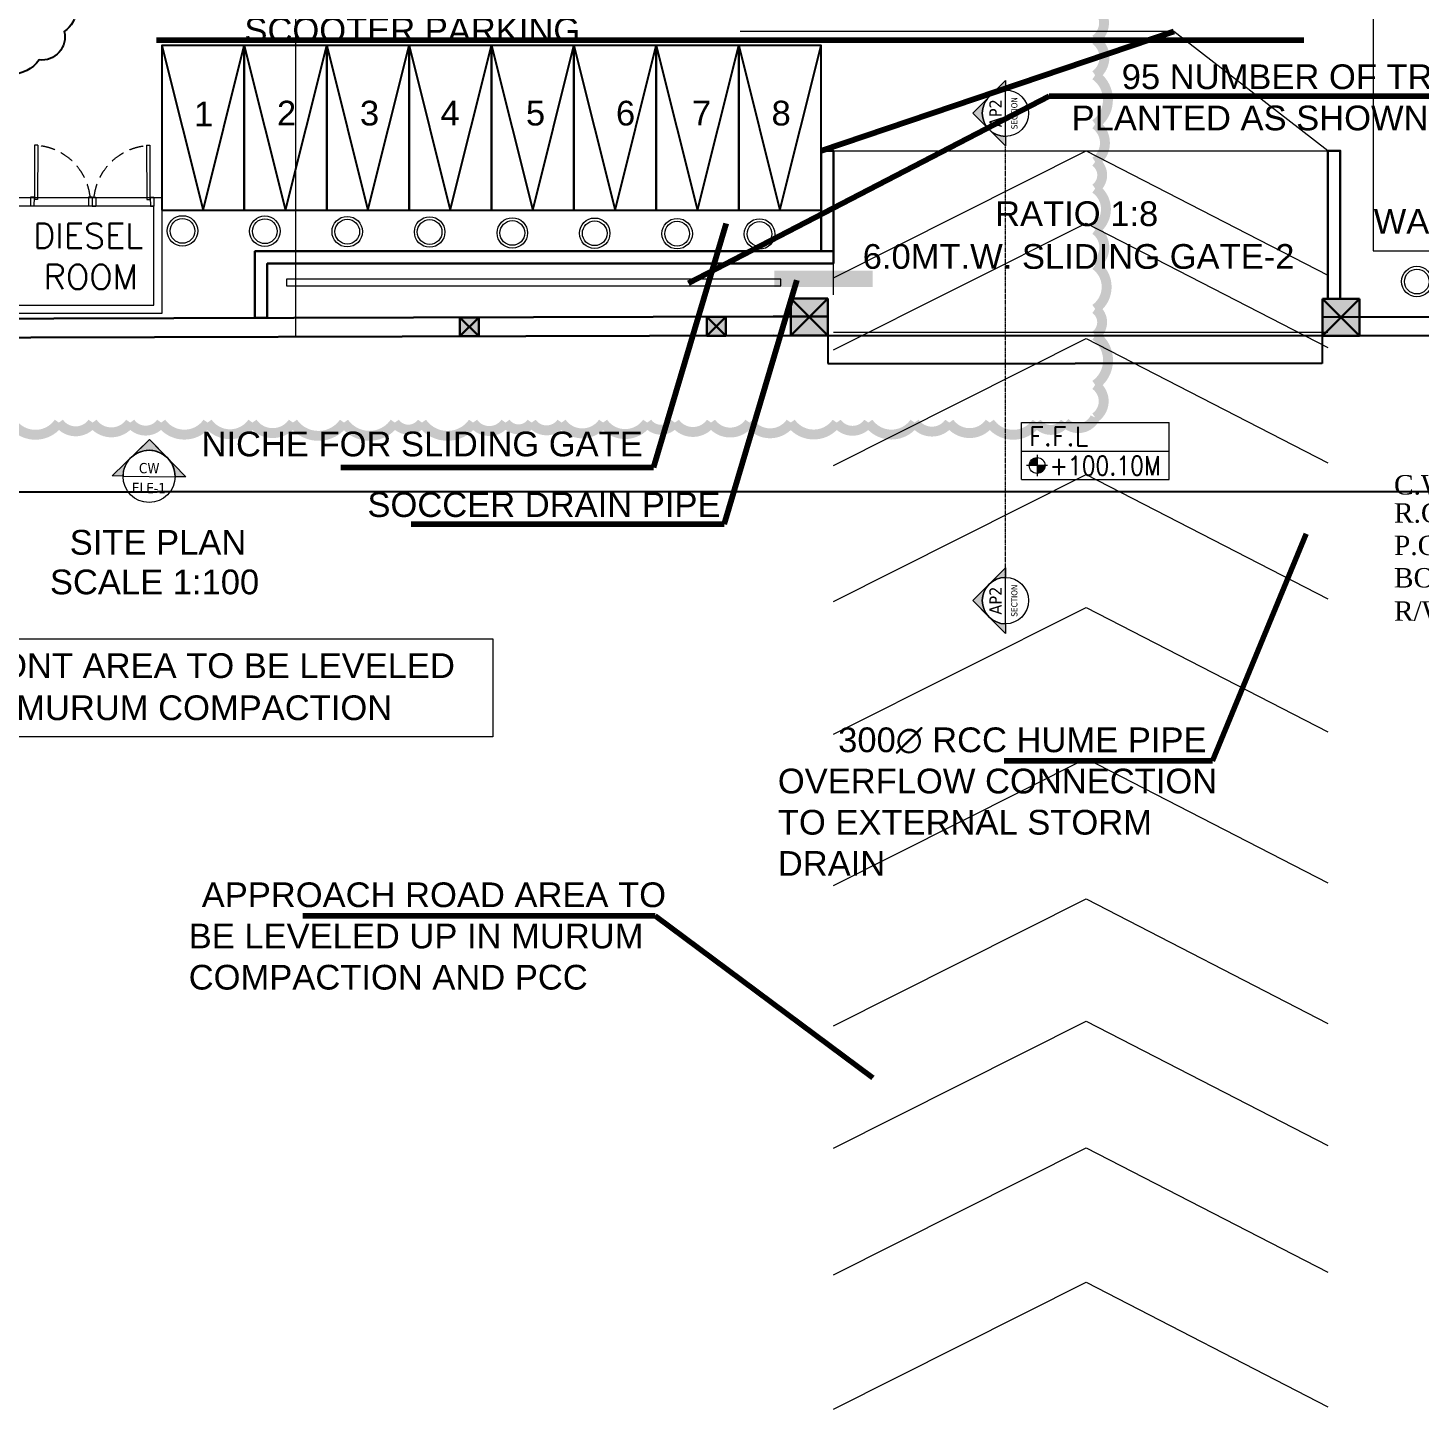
# Model space of a CAD drawing. Header units: inches. Extents: x 6 to 183294, y -48183 to 78918.
# Drawn here: x 141178 to 158074, y 9808 to 26569 of the extents above; entities that cross this region are included whole.
import ezdxf
from ezdxf.enums import TextEntityAlignment as Align

# ---------------------------------------------------------------- set-up
doc = ezdxf.new("R2010")
doc.units = ezdxf.units.IN
doc.header["$MEASUREMENT"] = 0
doc.header["$PDMODE"] = 35
for name, pattern in [('( Hidden )', [0.375, 0.25, -0.125]), ('CONTINULUS', [0]), ('PHANTOM2', [1.25, 0.625, -0.125, 0.125, -0.125, 0.125, -0.125])]:
    doc.linetypes.add(name, pattern=pattern)
for name, color, linetype, lineweight in [('0 @ 1 (2)', 8, 'Continuous', 0), ('CAR', 8, 'Continuous', 0), ('DD', 8, 'Continuous', 0), ('DIMENSION', 7, 'Continuous', 0), ('DOOR', 8, 'Continuous', 0), ('scooter', 7, 'Continuous', 13), ('SDA_COMMENTS', 8, 'Continuous', 0), ('SDA_DIM', 8, 'Continuous', 5), ('SDA_DIM SITE LAYOUT', 8, 'Continuous', 0), ('SDA_MEP INPUTS', 8, 'Continuous', 0), ('SDA_PLAN', 8, 'Continuous', 0), ('SDA_RCC', 1, 'Continuous', 30), ('SDA_SECTION LINE', 8, 'Continuous', 0), ('SDA_TEXT_SITE', 8, 'Continuous', 0), ('SDA_TREES', 8, 'Continuous', 0), ('SDA_WALL', 7, 'Continuous', 30), ('Substation', 7, 'Continuous', 0), ('WAGHOLI_COMPOUND WALL_R0_2020.12.08$0$SDA_TEXT', 8, 'Continuous', 0), ('WAGHOLI_COMPOUND WALL_R0_2020.12.08$0$TEXT', 8, 'Continuous', 0)]:
    doc.layers.add(name, color=color, linetype=linetype, lineweight=lineweight)
doc.layers.add('SDA_TEXT', color=21, linetype='Continuous')
doc.styles.add('abid', font='GOTHIC.TTF')
doc.styles.add('AIRAL', font='simplex.shx', dxfattribs={"height": 1})
doc.styles.add('AR', font='arial.ttf')
doc.styles.add('SIMP2', font='simplex.shx', dxfattribs={"height": 0.15})
doc.styles.get("Standard").update_dxf_attribs({"font": 'txt.shx'})
doc.styles.add('Tahoma', font='tahoma.ttf')
doc.styles.add('WAGHOLI_COMPOUND WALL_R0_2020.12.08$0$Times', font='times.ttf')
doc.dimstyles.new('SDA-100 centerline', dxfattribs={"dimtxt": 0.23, "dimasz": 0.125, "dimexe": 0.18, "dimexo": 0.0625, "dimgap": 0.09, "dimtad": 0, "dimdec": 3, "dimzin": 0, "dimdsep": 46, "dimtxsty": 'Standard', "dimblk": 'ARCHTICK', "dimcen": 0.09, "dimclrd": 27, "dimclre": 27, "dimclrt": 21, "dimadec": 0, "dimazin": 0, "dimtfac": 1, "dimtdec": 3, "dimtofl": 0, "dimtmove": 1, "dimatfit": 3, "dimfxl": 0, "dimtolj": 1, "dimtzin": 0, "dimarcsym": 0})
doc.dimstyles.new('SDA-150', dxfattribs={"dimtxt": 0.3, "dimasz": 0.18, "dimexe": 0.18, "dimexo": 0.0625, "dimgap": 0.015, "dimtad": 0, "dimzin": 0, "dimdsep": 46, "dimtxsty": 'Standard', "dimblk": 'ARCHTICK', "dimcen": 0.09, "dimclrd": 27, "dimclre": 27, "dimclrt": 21, "dimadec": 0, "dimazin": 0, "dimtfac": 1, "dimtofl": 0, "dimtmove": 1, "dimatfit": 3, "dimfxl": 0, "dimtolj": 1, "dimtzin": 0, "dimlwd": -1, "dimlwe": -1, "dimarcsym": 0})
doc.dimstyles.new('SDA-300', dxfattribs={"dimtxt": 0.6, "dimasz": 0.3, "dimexe": 0.54, "dimexo": 0.054, "dimgap": 0, "dimtad": 0, "dimzin": 0, "dimdsep": 46, "dimtxsty": 'Standard', "dimblk": 'ARCHTICK', "dimcen": 0.6, "dimclrd": 27, "dimclre": 27, "dimclrt": 21, "dimadec": 0, "dimazin": 0, "dimtfac": 1, "dimtofl": 0, "dimtmove": 1, "dimatfit": 3, "dimfxl": 0, "dimtolj": 1, "dimtzin": 0, "dimarcsym": 0})
doc.dimstyles.new('SDA-50', dxfattribs={"dimtxt": 0.1, "dimasz": 0.05, "dimexe": 0.09, "dimexo": 0.009, "dimgap": 0, "dimtad": 0, "dimzin": 0, "dimdsep": 46, "dimtxsty": 'Standard', "dimblk": 'ARCHTICK', "dimcen": 0.1, "dimclrd": 27, "dimclre": 27, "dimclrt": 21, "dimadec": 0, "dimazin": 0, "dimtfac": 1, "dimtofl": 0, "dimtmove": 1, "dimatfit": 3, "dimfxl": 0, "dimtolj": 1, "dimtzin": 0, "dimlwd": -1, "dimlwe": -1, "dimarcsym": 0})
doc.dimstyles.new('SITE DIM', dxfattribs={"dimtxt": 0.15, "dimasz": 0.1, "dimexe": 0.1, "dimexo": 0.1, "dimgap": 0.1, "dimtad": 0, "dimzin": 0, "dimdsep": 46, "dimtxsty": 'SIMP2', "dimcen": 0.09, "dimdle": 0.15, "dimclrd": 5, "dimclre": 5, "dimclrt": 7, "dimazin": 0, "dimtfac": 1, "dimtofl": 0, "dimtmove": 0, "dimatfit": 3, "dimfxl": 0, "dimtolj": 1, "dimtzin": 0, "dimarcsym": 0})
doc.dimstyles.get("Standard").update_dxf_attribs({"dimtxt": 0.18, "dimasz": 0.18, "dimexe": 0.18, "dimexo": 0.0625, "dimgap": 0.09, "dimtad": 0, "dimtih": 1, "dimtoh": 1, "dimdec": 4, "dimzin": 0, "dimdsep": 46, "dimtxsty": 'Standard', "dimcen": 0.09, "dimadec": 0, "dimazin": 0, "dimtfac": 1, "dimtdec": 4, "dimtofl": 0, "dimtmove": 0, "dimatfit": 3, "dimfxl": 0, "dimtolj": 1, "dimtzin": 0, "dimarcsym": 0})

# ---------------------------------------------------------------- blocks, each defined once
blk = doc.blocks.new('_ArchTick')
at = {"color": 0, "const_width": 0.15}
blk.add_lwpolyline([(-0.5, -0.5), (0.5, 0.5)], dxfattribs=at)
blk = doc.blocks.new('*D130')
at = {"layer": 'Defpoints', "color": 0, "transparency": 16777216}
for p in [(31396.481, 11431.684), (31392.881, 11431.491), (31396.481, 11431.491)]:
    blk.add_point(p, dxfattribs=at)
at = {"layer": 'DIMENSION', "color": 0, "lineweight": -2, "transparency": 16777216}
for p, q in [((31392.881, 11431.554), (31392.881, 11431.864)), ((31396.481, 11431.554), (31396.481, 11431.864))]:
    blk.add_line(p, q, dxfattribs=at)
at = {"layer": 'DIMENSION', "transparency": 16777216}
for p, q in [((31392.881, 11431.684), (31394.267, 11431.684)), ((31396.481, 11431.684), (31395.095, 11431.684))]:
    blk.add_line(p, q, dxfattribs=at)
at = {"layer": 'DIMENSION', "transparency": 16777216, "xscale": 0.09, "yscale": 0.09, "zscale": 0.09, "rotation": 180}
blk.add_blockref('_ArchTick', (31392.881, 11431.684), dxfattribs=at)
at = {"layer": 'DIMENSION', "transparency": 16777216, "xscale": 0.09, "yscale": 0.09, "zscale": 0.09}
blk.add_blockref('_ArchTick', (31396.481, 11431.684), dxfattribs=at)
at = {"layer": 'DIMENSION', "transparency": 16777216, "insert": (31394.681, 11431.684), "char_height": 0.25, "attachment_point": 5, "style": 'abid'}
blk.add_mtext('\\A1;3.60', dxfattribs=at)
blk = doc.blocks.new('*D131')
at = {"layer": 'Defpoints', "color": 0, "transparency": 16777216}
for p in [(31392.881, 11436.491), (31393.068, 11436.491), (31392.881, 11431.491)]:
    blk.add_point(p, dxfattribs=at)
at = {"layer": 'DIMENSION', "color": 0, "lineweight": -2, "transparency": 16777216}
for p, q in [((31392.943, 11436.491), (31393.248, 11436.491)), ((31392.943, 11431.491), (31393.248, 11431.491))]:
    blk.add_line(p, q, dxfattribs=at)
at = {"layer": 'DIMENSION', "transparency": 16777216}
for p, q in [((31393.068, 11436.491), (31393.068, 11434.406)), ((31393.068, 11431.491), (31393.068, 11433.577))]:
    blk.add_line(p, q, dxfattribs=at)
at = {"layer": 'DIMENSION', "transparency": 16777216, "xscale": 0.09, "yscale": 0.09, "zscale": 0.09}
for p, rotation in [((31393.068, 11436.491), 90), ((31393.068, 11431.491), 270)]:
    blk.add_blockref('_ArchTick', p, dxfattribs=dict(at, rotation=rotation))
at = {"layer": 'DIMENSION', "transparency": 16777216, "insert": (31393.068, 11433.991), "char_height": 0.25, "attachment_point": 5, "rotation": 90, "style": 'abid'}
blk.add_mtext('\\A1;5.00', dxfattribs=at)
blk = doc.blocks.new('yryrr')
at = {"lineweight": -3}
blk.add_lwpolyline([(635.305, -2377.357), (636.305, -2377.357), (636.305, -2375.357), (635.305, -2375.357)], close=True, dxfattribs=at)
blk = doc.blocks.new('*D623')
at = {"layer": 'Defpoints', "color": 0}
for p in [(144315, 30239), (144374, 22820), (144430, 22820)]:
    blk.add_point(p, dxfattribs=at)
at = {"layer": 'SDA_DIM', "color": 27}
for p, q in [((144315, 30239), (144430, 30239)), ((144430, 30239), (144430, 27109)), ((144430, 22820), (144430, 27108)), ((144374, 22820), (144430, 22820))]:
    blk.add_line(p, q, dxfattribs=at)
at = {"layer": 'SDA_DIM', "color": 27, "xscale": 0.18, "yscale": 0.18, "zscale": 0.18}
for p, rotation in [((144430, 30239), 90), ((144430, 22820), 270)]:
    blk.add_blockref('_ArchTick', p, dxfattribs=dict(at, rotation=rotation))
at = {"layer": 'SDA_DIM', "color": 21, "insert": (144430, 27108), "char_height": 0.3, "attachment_point": 5, "rotation": 90}
blk.add_mtext('\\A1;7419.38', dxfattribs=at)
blk = doc.blocks.new('A$C1F0C6E6E')
h = blk.add_hatch(color=256)
h.dxf.hatch_style = 1
h.paths.add_polyline_path([(0.2, 0.35, 0.414214), (0.05, 0.2), (0.2, 0.2)])
h = blk.add_hatch(color=256)
h.dxf.hatch_style = 1
h.paths.add_polyline_path([(0.35, 0.2), (0.2, 0.2), (0.2, 0.05, 0.414214)])
for p, q in [((0.2, 0.4), (0.2, 0)), ((0.4, 0.2), (0, 0.2))]:
    blk.add_line(p, q)
blk.add_circle((0.2, 0.2), 0.15)
blk = doc.blocks.new('A$C6129482A')
for p, q in [((0, 0.557), (1.4, 0.557)), ((0, 0.017), (0, 0.557)), ((1.4, 0.017), (1.4, 0.557)), ((0, 0.287), (1.4, 0.287)), ((0, 0.017), (1.4, 0.017))]:
    blk.add_line(p, q)
at = {"xscale": 0.5, "yscale": 0.5, "zscale": 0.5}
blk.add_blockref('A$C1F0C6E6E', (0.049, 0.05), dxfattribs=at)
blk.add_text('F.F.L', height=0.18).set_placement((0.072, 0.337))
at = {"width": 0.85}
blk.add_attdef('F.F.L.', (0.27, 0.059), '', height=0.18, dxfattribs=at)
blk = doc.blocks.new('WAGHOLI_COMPOUND WALL_R0_2020.12.08$0$CW_PATAn')
at = {"layer": 'WAGHOLI_COMPOUND WALL_R0_2020.12.08$0$TEXT', "color": 1, "style": 'WAGHOLI_COMPOUND WALL_R0_2020.12.08$0$Times'}
for s, p in [('C.W.TOP', (-5.568, -1.883)), (':-', (0.472, -1.883)), ('R.C.C. TOP', (-5.568, -2.969)), (':-', (0.472, -2.969)), ('P.C.C.', (-5.568, -4.219)), ('BOTTOM  ', (-5.568, -5.469)), (':-', (0.472, -5.469)), ('R/W TYPE', (-5.568, -6.753)), (':-', (0.472, -6.753))]:
    blk.add_text(s, height=0.75, dxfattribs=at).set_placement(p)
blk.add_attdef('LABEL', text='', height=1.125, dxfattribs=at).set_placement((0, 0), align=Align.MIDDLE_CENTER)
for tag, p in [('CW_TOP', (2.353, -1.883)), ('PB_TOP', (2.353, -2.969)), ('FOOTING_BOTTOM', (2.353, -5.469)), ('PB_TYPE', (2.353, -6.753))]:
    blk.add_attdef(tag, p, '', height=0.75, dxfattribs=at)
blk = doc.blocks.new('bnbvvbn-flat-1')
at = {"layer": 'DOOR', "ltscale": 0.1}
for p, q in [((11545.375, -4352.669), (11545.496, -4352.669)), ((11545.375, -4352.669), (11545.375, -4352.717)), ((11545.375, -4352.669), (11545.456, -4352.669)), ((11545.375, -4352.717), (11545.496, -4352.717)), ((11545.496, -4352.669), (11545.496, -4352.717)), ((11544.676, -4353.404), (11544.676, -4353.447)), ((11544.676, -4353.404), (11545.407, -4353.404)), ((11544.676, -4353.447), (11545.407, -4353.447)), ((11545.375, -4353.453), (11545.375, -4353.502)), ((11545.375, -4353.453), (11545.496, -4353.453)), ((11545.375, -4353.502), (11545.496, -4353.502)), ((11545.407, -4353.404), (11545.407, -4353.447)), ((11545.496, -4353.453), (11545.496, -4353.502))]:
    blk.add_line(p, q, dxfattribs=at)
at = {"layer": 'DOOR', "linetype": '( Hidden )', "ltscale": 0.75}
blk.add_lwpolyline([(11544.68, -4353.408), (11544.68, -4353.408, -0.360221), (11545.381, -4352.695)], format="xyb", dxfattribs=at)
blk = doc.blocks.new('tree guard')
at = {"layer": 'SDA_TREES'}
for radius in [0.185, 0.15]:
    blk.add_circle((0, 0), radius, dxfattribs=at)
blk = doc.blocks.new('A$C0D333917')
at = {"layer": 'SDA_TREES', "lineweight": -2, "rotation": 340.449012419787}
for p in [(24.087, -95.865), (25.078, -95.997), (26.069, -96.13), (27.06, -96.262), (28.054, -96.402), (29.045, -96.534), (30.036, -96.667), (31.027, -96.799), (38.865, -98.393, -197.529)]:
    blk.add_blockref('tree guard', p, dxfattribs=at)
blk = doc.blocks.new('*U157')
blk.add_hatch(color=256).paths.add_polyline_path([(-8.98, 0), (-6.35, 0, -0.198912), (-4.49, 4.49, -0.414214), (4.49, 4.49, -0.198912), (6.35, 0), (8.98, 0), (4.49, 4.49), (0, 8.98), (-4.49, 4.49)])
blk.add_line((-6.35, 0), (6.35, 0))
for points in [[(-6.35, 0), (-8.98, 0), (0, 8.98), (8.98, 0), (6.35, 0, 1)], [(4.49, 4.49, 0.414214), (-4.49, 4.49), (0, 8.98), (4.49, 4.49)]]:
    blk.add_lwpolyline(points, format="xyb", close=True)
blk.add_circle((0, 0), 6.35)
at = {"style": 'Tahoma', "flags": 8}
blk.add_attdef('VIEWNUMBER', text='', height=2.5, dxfattribs=at).set_placement((0, 0), align=Align.BOTTOM_CENTER)
blk.add_attdef('SHEETNUMBER', text='', height=2.5, dxfattribs=at).set_placement((0, -1.59), align=Align.TOP_CENTER)
blk = doc.blocks.new('*D635')
at = {"layer": 'Defpoints', "color": 0}
for p in [(118437, 22826), (167056, 22826), (167056, 20937)]:
    blk.add_point(p, dxfattribs=at)
at = {"layer": 'SDA_DIM SITE LAYOUT', "color": 27, "lineweight": -2}
for p, q in [((118437, 22826), (118437, 20936)), ((167056, 22826), (167056, 20936)), ((118437, 20937), (142746, 20937)), ((167056, 20937), (142748, 20937))]:
    blk.add_line(p, q, dxfattribs=at)
at = {"layer": 'SDA_DIM SITE LAYOUT', "color": 27, "lineweight": -2, "xscale": 0.3, "yscale": 0.3, "zscale": 0.3}
for p, rotation in [((118437, 20937), 179.9998394015424), ((167056, 20937), 359.9998394015425)]:
    blk.add_blockref('_ArchTick', p, dxfattribs=dict(at, rotation=rotation))
at = {"layer": 'SDA_DIM SITE LAYOUT', "color": 21, "insert": (142747, 20937), "char_height": 0.3, "attachment_point": 5, "rotation": 359.9998}
blk.add_mtext('\\A1;48618.69', dxfattribs=at)
blk = doc.blocks.new('A$C7A2D250A')
at = {"layer": 'SDA_RCC', "extrusion": (0, 0, -1)}
h = blk.add_hatch(color=252, dxfattribs=at)
h.dxf.hatch_style = 1
h.paths.add_polyline_path([(0.5, -0.5), (0.5, 0.5), (-0.5, 0.5), (-0.5, -0.5)])
for p, q in [((-0.5, -0.5), (0.5, 0.5)), ((0.5, -0.5), (-0.5, 0.5)), ((-0.5, -0.5), (-0.5, 0.5)), ((-0.5, 0.5), (0.5, 0.5)), ((0.5, 0.5), (0.5, -0.5)), ((0.5, -0.5), (-0.5, -0.5))]:
    blk.add_line(p, q, dxfattribs=at)
blk = doc.blocks.new('*U162')
at = {"layer": 'SDA_RCC', "xscale": 0.23, "yscale": 0.23}
blk.add_blockref('A$C7A2D250A', (-0.115, -0.115), dxfattribs=at)
blk = doc.blocks.new('*D640')
at = {"layer": 'Defpoints', "color": 0}
for p in [(150887, 22835), (156887, 22835), (156887, 22496)]:
    blk.add_point(p, dxfattribs=at)
at = {"layer": 'SDA_DIM SITE LAYOUT', "color": 27, "lineweight": -2}
for p, q in [((150887, 22835), (150887, 22495)), ((156887, 22835), (156887, 22495)), ((150887, 22496), (153887, 22496)), ((156887, 22496), (153888, 22496))]:
    blk.add_line(p, q, dxfattribs=at)
at = {"layer": 'SDA_DIM SITE LAYOUT', "color": 27, "lineweight": -2, "xscale": 0.3, "yscale": 0.3, "zscale": 0.3, "rotation": 180}
blk.add_blockref('_ArchTick', (150887, 22496), dxfattribs=at)
at = {"layer": 'SDA_DIM SITE LAYOUT', "color": 27, "lineweight": -2, "xscale": 0.3, "yscale": 0.3, "zscale": 0.3}
blk.add_blockref('_ArchTick', (156887, 22496), dxfattribs=at)
at = {"layer": 'SDA_DIM SITE LAYOUT', "color": 21, "insert": (153887, 22496), "char_height": 0.3, "attachment_point": 5}
blk.add_mtext('\\A1;6000.00', dxfattribs=at)
blk = doc.blocks.new('H CAR')
at = {"layer": 'CAR', "lineweight": 0}
blk.add_lwpolyline([(31396.48082, 11436.4913), (31392.88082, 11436.4913), (31392.88082, 11431.4913), (31396.48082, 11431.4913)], close=True, dxfattribs=at)
blk.add_lwpolyline([(31396.18612, 11431.99236), (31393.2127, 11431.99236), (31394.68082, 11435.86131), (31396.18612, 11431.99236)], dxfattribs=at)
at = {"layer": 'DIMENSION'}
for p2, distance, picture, middle in [((31392.88082, 11436.4913), -0.18763, '*D131', (31393.06845, 11433.9913)), ((31396.48082, 11431.4913), 0.19268, '*D130', (31394.68082, 11431.68398))]:
    dim = blk.add_aligned_dim(p1=(31392.88082, 11431.4913), p2=p2, distance=distance, dimstyle='Standard', override={"dimtxsty": 'abid', "dimclrd": 256, "dimclrt": 256, "dimfxl": 0.5, "dimfxlon": 1, "dimlwd": 65535}, dxfattribs=at)
    dim.commit()
    dim.dimension.update_dxf_attribs({"geometry": picture, "text_midpoint": middle})

msp = doc.modelspace()

# ---------------------------------------------------------------- linework, layer by layer
at = {"lineweight": 0, "extrusion": (0.024519, -0.001085, 0.999699), "elevation": -489927.332}
for points in [[(30713.432, -151807.829), (29314.799, -151869.68), (29396.457, -153716.217), (30795.09, -153654.367)], [(30617.947, -151912.149), (29419.119, -151965.164), (29491.942, -153611.897), (30690.77, -153558.882)]]:
    msp.add_lwpolyline(points, close=True, dxfattribs=at)
at = {"layer": 'scooter', "lineweight": -3, "elevation": -493530.873}
for points in [[(142804.645, 26356.126), (143304.645, 24356.126), (143804.645, 26356.126)], [(143804.645, 26356.126), (144304.645, 24356.126), (144804.645, 26356.126)], [(144804.645, 26356.126), (145304.645, 24356.126), (145804.645, 26356.126)], [(145804.645, 26356.126), (146304.645, 24356.126), (146804.645, 26356.126)], [(146804.645, 26356.126), (147304.645, 24356.126), (147804.645, 26356.126)], [(147804.645, 26356.126), (148304.645, 24356.126), (148804.645, 26356.126)], [(148804.645, 26356.126), (149304.645, 24356.126), (149804.645, 26356.126)], [(149804.645, 26356.126), (150304.645, 24356.126), (150804.645, 26356.126)]]:
    msp.add_lwpolyline(points, dxfattribs=at)
at = {"layer": 'SDA_COMMENTS', "lineweight": -3, "elevation": -402175.802}
msp.add_lwpolyline([(140982.524, 28260.92, -0.52056705), (141532.752, 28252.996, -0.52056705), (141629.738, 27760.136, -0.52056705), (141624.074, 27055.343, -0.52056705), (141619.81, 26524.664, -0.52056705), (141315.571, 26179.211, -0.52056705), (140629.417, 26189.093, -0.52056705)], format="xyb", dxfattribs=at)
at = {"layer": 'SDA_MEP INPUTS', "color": 252, "linetype": '( Hidden )', "const_width": 200, "elevation": -394731.873}
msp.add_lwpolyline([(150235.768, 23522.745), (151430.671, 23522.745)], dxfattribs=at)
at = {"layer": 'SDA_PLAN'}
for points, elevation in [([(150954.645, 25078.073), (156954.645, 25078.073)], -493530.873), ([(150954.645, 23328.073), (150954.645, 25078.073)], -493530.873), ([(150954.645, 23536.768), (154021.268, 25076.295), (156954.645, 23566.62)], -493530.873), ([(156954.645, 23281.399), (156954.645, 25078.073)], -493530.873), ([(150954.645, 22660.988), (154021.268, 24200.515), (156954.645, 22690.84)], -493530.873), ([(150316.189, 23437.879), (150316.189, 23517.879), (144316.189, 23517.879), (144316.189, 23437.879), (150316.189, 23437.879)], -394731.873), ([(150954.645, 22878.073), (156954.645, 22878.073)], -493530.873), ([(150954.645, 21259.017), (154021.268, 22798.543), (156954.645, 21288.868)], -493530.873), ([(150954.645, 19609.945), (154021.268, 21149.472), (156954.645, 19639.797)], -493530.873), ([(150954.645, 17997.932), (154021.268, 19537.458), (156954.645, 18027.783)], -493530.873), ([(150954.645, 16163.571), (154021.268, 17703.097), (156954.645, 16193.422)], -493530.873), ([(150954.645, 14458.913), (154021.268, 15998.439), (156954.645, 14488.764)], -493530.873), ([(150954.645, 12976.601), (154021.268, 14516.127), (156954.645, 13006.453)], -493530.873), ([(150954.645, 11438.703), (154021.268, 12978.229), (156954.645, 11468.554)], -493530.873), ([(150954.645, 9808.16), (154021.268, 11347.686), (156954.645, 9838.012)], -493530.873)]:
    msp.add_lwpolyline(points, dxfattribs=dict(at, elevation=elevation))
at = {"layer": 'SDA_RCC', "elevation": -197133.873}
msp.add_lwpolyline([(118437.457, 22826.189), (118437.457, 22826.189), (126198.69, 22772.417), (150223.812, 22835.313), (167056.15, 22826.052), (167056.15, 22826.052), (167056.15, 22826.052), (163030.937, 53755.125), (160104.26, 74575.975), (160104.26, 74575.975), (160104.26, 74575.975), (160104.26, 74575.975), (160104.26, 74575.975), (112452.695, 68509.43), (112509.229, 68076.873)], close=True, dxfattribs=at)
for points in [[(156887.459, 23061.647), (166794.259, 23056.196), (162803.012, 53724.275), (159896.963, 74398.374)], [(131309.541, 23015.798), (150223.574, 23065.313), (150887.456, 23064.948)]]:
    msp.add_lwpolyline(points, dxfattribs=at)
at = {"layer": 'SDA_SECTION LINE', "linetype": 'PHANTOM2'}
msp.add_line((153041.722, 19900.091, -394731.873), (153041.722, 25135.592, -394731.873), dxfattribs=at)
at = {"layer": 'SDA_TEXT_SITE', "elevation": -394731.873}
msp.add_lwpolyline([(138895.835, 19156.993), (146819.705, 19156.993), (146819.705, 17965.982), (138895.835, 17965.982)], close=True, dxfattribs=at)
at = {"layer": 'SDA_WALL', "color": 6, "ltscale": 20, "elevation": -295932.873}
msp.add_lwpolyline([(118437.44, 22826.275), (118437.44, 22826.275), (126198.673, 22772.504), (150223.795, 22835.4), (167056.134, 22826.139), (167056.134, 22826.139), (167056.134, 22826.139), (163030.921, 53755.211), (160104.243, 74576.062), (160104.243, 74576.062), (160104.243, 74576.062), (160104.243, 74576.062), (160104.243, 74576.062), (112452.678, 68509.517), (112509.212, 68076.96)], close=True, dxfattribs=at)
at = {"layer": 'SDA_WALL', "elevation": -493530.873}
for points in [[(150954.645, 23858.574), (150954.645, 25078.073), (150804.645, 25078.073), (150804.645, 23858.574)], [(157104.645, 23281.399), (157104.645, 25078.073), (156954.645, 25078.073), (156954.645, 23281.399)], [(150954.645, 23708.574), (144083.876, 23708.574), (144084.032, 23049.044), (143934.032, 23049.044), (143933.876, 23708.574), (143933.876, 23858.574), (150954.645, 23858.574), (150954.645, 23708.574)]]:
    msp.add_lwpolyline(points, dxfattribs=at)
at = {"layer": 'Substation', "color": 4, "const_width": 120, "elevation": -197133.873}
msp.add_lwpolyline([(140985.066, 21779.561, 0.52056705), (141554.443, 21779.561, 0.52056705), (141963.274, 21779.561, 0.52056705), (142420.119, 21779.561, 0.52056705), (142796.177, 21779.561, 0.52056705), (143359.021, 21779.561, 0.52056705), (143903.678, 21779.561, 0.52056705), (144395.042, 21779.561, 0.52056705), (145014.741, 21779.561, 0.52056705), (145631.353, 21779.561, 0.52056705), (145960.993, 21779.561, 0.52056705), (146580.834, 21779.561, 0.52056705), (146974.841, 21779.561, 0.52056705), (147291.594, 21779.561, 0.52056705), (147654.918, 21779.561, 0.52056705), (148158.599, 21779.561, 0.52056705), (148694.207, 21779.561, 0.52056705), (149030, 21779.561, 0.52056705), (149468.811, 21779.561, 0.52056705), (149934.744, 21779.561, 0.52056705), (150436.25, 21779.561, 0.52056705), (150993.604, 21779.561, 0.52056705), (151378.134, 21779.561, 0.52056705), (151938.859, 21779.561, 0.52056705), (152360.729, 21779.561, 0.52056705), (152852.14, 21779.561, 0.52056705), (153420.938, 21779.561, 0.52056705), (153764.281, 21779.561, 0.52056705), (154131.043, 21840.965, 0.52056705), (154131.043, 22236.234, 0.52056705), (154131.043, 22834.775, 0.52056705), (154131.043, 23158.138, 0.52056705), (154131.043, 23691.913, 0.52056705), (154131.043, 24117.751, 0.52056705), (154131.043, 24618.65, 0.52056705), (154131.043, 24944.586, 0.52056705), (154131.043, 25399.018, 0.52056705), (154131.043, 25993.922, 0.52056705), (154131.043, 26423.606, 0.52056705), (154131.043, 26834.868, 0.52056705)], format="xyb", dxfattribs=at)

# ---------------------------------------------------------------- block references
at = {"lineweight": 0, "extrusion": (-0.024519, 0.001085, -0.999699)}
for p, xscale, yscale, zscale, rotation in [((-10585739.063, -3621045.393, 489927.332), -900.4399234353773, 900.4399234353782, -900.4399234353773, 177.5331957940727), ((-10238387.769, 4233603.82, 489927.332), 900.439923435375, 900.439923435375, -900.4399234353759, 357.402592069674)]:
    msp.add_blockref('bnbvvbn-flat-1', p, dxfattribs=dict(at, xscale=xscale, yscale=yscale, zscale=zscale, rotation=rotation))
at = {"layer": '0 @ 1 (2)', "linetype": 'PHANTOM2'}
ref = msp.add_blockref('*U157', (153041.722, 25533.34, -394731.873), dxfattribs=dict(at, xscale=44.2913385826704, yscale=44.2913385826704, zscale=44.2913385826704, rotation=90))
ref.add_attrib('VIEWNUMBER', 'AP2', dxfattribs={"layer": '0', "height": 150, "rotation": 90, "style": 'Tahoma'}).set_placement((153041.722, 25533.34, -394731.873), align=Align.BOTTOM_CENTER)
ref.add_attrib('SHEETNUMBER', 'SECTION', dxfattribs={"layer": '0', "height": 75, "rotation": 90, "style": 'Tahoma'}).set_placement((153112.034, 25533.34, -394731.873), align=Align.TOP_CENTER)
at = {"layer": '0 @ 1 (2)'}
ref = msp.add_blockref('*U157', (142649.321, 21126.354, -394731.873), dxfattribs=dict(at, xscale=49.8277559055042, yscale=49.8277559055042, zscale=49.8277559055042, rotation=359.2805815672971))
ref.add_attrib('VIEWNUMBER', 'CW', dxfattribs={"layer": '0', "height": 124.5694, "rotation": 359.2805816, "style": 'Tahoma'}).set_placement((142649.321, 21126.354, -394731.873), align=Align.BOTTOM_CENTER)
ref.add_attrib('SHEETNUMBER', 'ELE-1', dxfattribs={"layer": '0', "height": 124.5694, "rotation": 359.2805816, "style": 'Tahoma'}).set_placement((142648.328, 21047.259, -394731.873), align=Align.TOP_CENTER)
at = {"layer": '0 @ 1 (2)', "linetype": 'PHANTOM2'}
ref = msp.add_blockref('*U157', (153041.722, 19618.841, -394731.873), dxfattribs=dict(at, xscale=44.2913385826704, yscale=44.2913385826704, zscale=44.2913385826704, rotation=90))
ref.add_attrib('VIEWNUMBER', 'AP2', dxfattribs={"layer": '0', "height": 150, "rotation": 90, "style": 'Tahoma'}).set_placement((153041.722, 19618.841, -394731.873), align=Align.BOTTOM_CENTER)
ref.add_attrib('SHEETNUMBER', 'SECTION', dxfattribs={"layer": '0', "height": 75, "rotation": 90, "style": 'Tahoma'}).set_placement((153112.034, 19618.841, -394731.873), align=Align.TOP_CENTER)
at = {"layer": 'CAR', "xscale": 1000, "yscale": 1000, "zscale": 1000, "rotation": 180}
msp.add_blockref('H CAR', (31553983.333, 11460355.65, -690990.873), dxfattribs=at)
at = {"layer": 'DD', "linetype": 'CONTINULUS', "xscale": 1000, "yscale": 1000, "zscale": 1000, "rotation": 7.357908311673977}
msp.add_blockref('A$C0D333917', (106888.848, 116095.806, -197202.873), dxfattribs=at)
at = {"layer": 'scooter', "lineweight": -3, "xscale": 1000, "yscale": 1000, "zscale": 1000}
for p in [(-492500.148, 2401713.498, -493530.873), (-491500.148, 2401713.498, -493530.873), (-490500.148, 2401713.498, -493530.873), (-489500.148, 2401713.498, -493530.873), (-488500.148, 2401713.498, -493530.873), (-487500.148, 2401713.498, -493530.873), (-486500.148, 2401713.498, -493530.873), (-485500.148, 2401713.498, -493530.873)]:
    msp.add_blockref('yryrr', p, dxfattribs=at)
at = {"layer": 'SDA_RCC', "zscale": 1000}
for name, p, xscale, yscale in [('A$C7A2D250A', (150662.456, 23060.196, -197133.873), 450, 450), ('A$C7A2D250A', (157112.459, 23056.399, -197133.873), 450, 450), ('*U162', (146649.439, 23055.957, -197133.873), 1000, 1000), ('*U162', (149649.523, 23063.81, -197133.873), 1000, 1000)]:
    msp.add_blockref(name, p, dxfattribs=dict(at, xscale=xscale, yscale=yscale))
at = {"layer": 'SDA_TEXT_SITE', "xscale": 1280, "yscale": 1280, "zscale": 1280}
msp.add_blockref('A$C6129482A', (153235.043, 21066.436, -493461.873), dxfattribs=at).add_auto_attribs({'F.F.L.': '+100.10M'})
at = {"layer": 'WAGHOLI_COMPOUND WALL_R0_2020.12.08$0$SDA_TEXT', "xscale": 314.5845115465136, "yscale": 314.5845115465136, "zscale": 314.5845115465136}
msp.add_blockref('WAGHOLI_COMPOUND WALL_R0_2020.12.08$0$CW_PATAn', (159508.193, 21498.764, -394731.873), dxfattribs=at).add_auto_attribs({'LABEL': 'E1-C', 'CW_TOP': '+101.75', 'PB_TOP': '+100.55M', 'FOOTING_BOTTOM': '+98.24M', 'PB_TYPE': 'TYPE-1'})

# ---------------------------------------------------------------- texts
at = {"lineweight": 0, "extrusion": (0.001085, 0.024519, 0.999699), "insert": (140066.806, 23397.069, -394717.021), "char_height": 300, "width": 3764.75348, "attachment_point": 7, "text_direction": (0.999999, -2.7e-05, -0.001084), "style": 'AIRAL'}
msp.add_mtext('\\pi1175.23388;{\\C2;DIESEL}\\P\\pi1303.80531;{\\C2;ROOM}', dxfattribs=at)
at = {"layer": 'SDA_TEXT_SITE', "style": 'AR'}
for s, p in [('RATIO 1:8', (152916.13, 24163.857, 395246.127)), ('WASTE DISPOSAL DUSTBIN', (157510.447, 24071.326, -295932.873)), ('6.0MT.W. SLIDING GATE-2', (151309.636, 23645.099, -394731.873)), ('NICHE FOR SLIDING GATE', (143285.54, 21369.593, -394731.873)), (' SOCCER DRAIN PIPE', (145182.754, 20633.947, -394731.873)), ('PLOT FRONT AREA TO BE LEVELED ', (139072.247, 18680.057, -502106.236))]:
    msp.add_text(s, height=300, dxfattribs=at).set_placement(p)
at = {"layer": 'SDA_TEXT_SITE', "char_height": 300, "attachment_point": 1, "style": 'AR'}
for s, insert, width in [('SCOOTER PARKING', (143806.526, 26692.018, -394731.873), 5588.75693), ('\\pi607.25298;95 NUMBER OF TREES TO BE \\pi607.25298;PLANTED AS SHOWN IN SITE PLAN', (153845.279, 26125.696, -394731.873), 7194.24675), ('2', (144201.384, 25684.365, -394682.075), 246.37513), ('3', (145208.228, 25684.365, -394682.075), 246.37513), ('4', (146185.529, 25684.365, -394682.075), 246.37513), ('5', (147222.396, 25684.365, -394682.075), 246.37513), ('6', (148315.095, 25684.365, -394682.075), 246.37513), ('7', (149238.275, 25684.365, -394682.075), 246.37513), ('8', (150203.39, 25684.365, -394682.075), 246.37513), ('1', (143194.459, 25674.556, -295883.075), 246.37513), ('SITE PLAN', (141686.439, 20476.615, -394731.873), 3652.52261), ('\\pi557.09350;SCALE 1:100', (140889.065, 19995.639, -394731.873), 3652.52261), ('UP IN MURUM COMPACTION', (139802.991, 18468.886, -392542.873), 6757.67477), ('\\pi732.38244;300∅ RCC HUME PIPE \\pi732.38244;OVERFLOW CONNECTION \\pi732.38244;TO EXTERNAL STORM DRAIN  ', (150279.525, 18079.939, -394731.873), 5931.40881), ('\\pi157.96225;APPROACH ROAD AREA TO \\pi157.96225;BE LEVELED UP IN MURUM \\pi157.96225;COMPACTION AND PCC  ', (143130.113, 16199.616, -394731.873), 5931.40881)]:
    msp.add_mtext(s, dxfattribs=dict(at, insert=insert, width=width))

# ---------------------------------------------------------------- dimensions: what is measured, and where the dimension line sits
at = {"layer": 'SDA_DIM'}
dim = msp.add_linear_dim(base=(144429.616, 22819.998, -394731.873), p1=(144315.035, 30239.377, -394731.873), p2=(144373.579, 22819.998, -197133.873), angle=90, dimstyle='SDA-150', override={"dimtxsty": 'Standard'}, dxfattribs=at)
dim.commit()
dim.dimension.update_dxf_attribs({"geometry": '*D623', "text_midpoint": (144429.616, 27108.485, -394731.873), "dimtype": 160})
at = {"layer": 'SDA_DIM SITE LAYOUT'}
dim = msp.add_aligned_dim(p1=(118437.457, 22826.189, -197133.873), p2=(167056.15, 22826.052, -197133.873), distance=-1889.281, dimstyle='SDA-300', override={"dimtxt": 0.3, "dimblk": 'ArchTick'}, dxfattribs=at)
dim.commit()
dim.dimension.update_dxf_attribs({"geometry": '*D635', "text_midpoint": (142746.798, 20936.839, -197133.873)})
dim = msp.add_linear_dim(base=(156887.456, 22495.649, -98334.873), p1=(150887.456, 22835.196, -197133.873), p2=(156887.456, 22835.196, -197133.873), dimstyle='SDA-300', override={"dimtxt": 0.3}, dxfattribs=at)
dim.commit()
dim.dimension.update_dxf_attribs({"geometry": '*D640', "text_midpoint": (153887.456, 22495.649, -98334.873)})

# ---------------------------------------------------------------- leaders
at = {"layer": 'SDA_MEP INPUTS', "lineweight": 0}
msp.add_leader([(156661.291, 26417.953, -394731.873), (142739.356, 26417.953, -394731.873)], dimstyle='SITE DIM', override={"dimscale": 1, "dimtxt": 0.15, "dimasz": 1, "dimgap": 0.1, "dimtad": 0, "dimzin": 1, "dimtxsty": 'SIMP2', "dimclrd": 256, "dimlwd": 65534}, dxfattribs=at)
at = {"layer": 'SDA_TEXT'}
msp.add_leader([(149194.139, 23469.918, -295932.873), (153571.29, 25740.587, -295932.873), (160572.753, 25740.587, -295932.873)], dimstyle='SDA-100 centerline', override={"dimscale": 1, "dimtxt": 0.23, "dimasz": 0.2, "dimgap": 0.09, "dimtad": 0, "dimtxsty": 'Standard', "dimclrd": 256, "dimlwd": 65535}, dxfattribs=at)
at = {"layer": 'SDA_TEXT_SITE'}
for points, override in [([(156954.645, 25078.073, -592260.873), (155085.925, 26523.483, -592260.873), (149822.839, 26523.483, -592260.873)], {"dimgap": 0, "dimtad": 0, "dimzin": 1, "dimclrd": 256}), ([(150804.645, 25078.073, -493530.873), (155085.925, 26523.483, -493530.873)], {"dimscale": 1, "dimtxt": 0.1, "dimasz": 0.05, "dimgap": 0, "dimtad": 0, "dimzin": 1, "dimtxsty": 'Standard', "dimclrd": 256, "dimlwd": 65535}), ([(149651.697, 24193.108, -493530.873), (148772.299, 21235.656, -493530.873), (144974.961, 21235.656, -493530.873)], {"dimscale": 1, "dimtxt": 0.1, "dimasz": 0.05, "dimgap": 0, "dimtad": 0, "dimzin": 1, "dimtxsty": 'Standard', "dimclrd": 256, "dimlwd": 65535}), ([(150508.204, 23506.075, -493530.873), (149628.806, 20548.622, -493530.873), (145831.468, 20548.622, -493530.873)], {"dimscale": 1, "dimtxt": 0.1, "dimasz": 0.05, "dimgap": 0, "dimtad": 0, "dimzin": 1, "dimtxsty": 'Standard', "dimclrd": 256, "dimlwd": 65535}), ([(156690.978, 20428.049, -493530.873), (155556.263, 17676.056, -493530.873), (153024.704, 17676.056, -493530.873)], {"dimscale": 1, "dimtxt": 0.1, "dimasz": 0.05, "dimgap": 0, "dimtad": 0, "dimzin": 1, "dimtxsty": 'Standard', "dimclrd": 256, "dimlwd": 65535}), ([(151433.821, 13827.316, -493530.873), (148789.29, 15795.733, -493530.873), (144514.137, 15795.733, -493530.873)], {"dimscale": 1, "dimtxt": 0.1, "dimasz": 0.05, "dimgap": 0, "dimtad": 0, "dimzin": 1, "dimtxsty": 'Standard', "dimclrd": 256, "dimlwd": 65535})]:
    msp.add_leader(points, dimstyle='SDA-50', override=override, dxfattribs=at)

doc.saveas('drawing.dxf')
